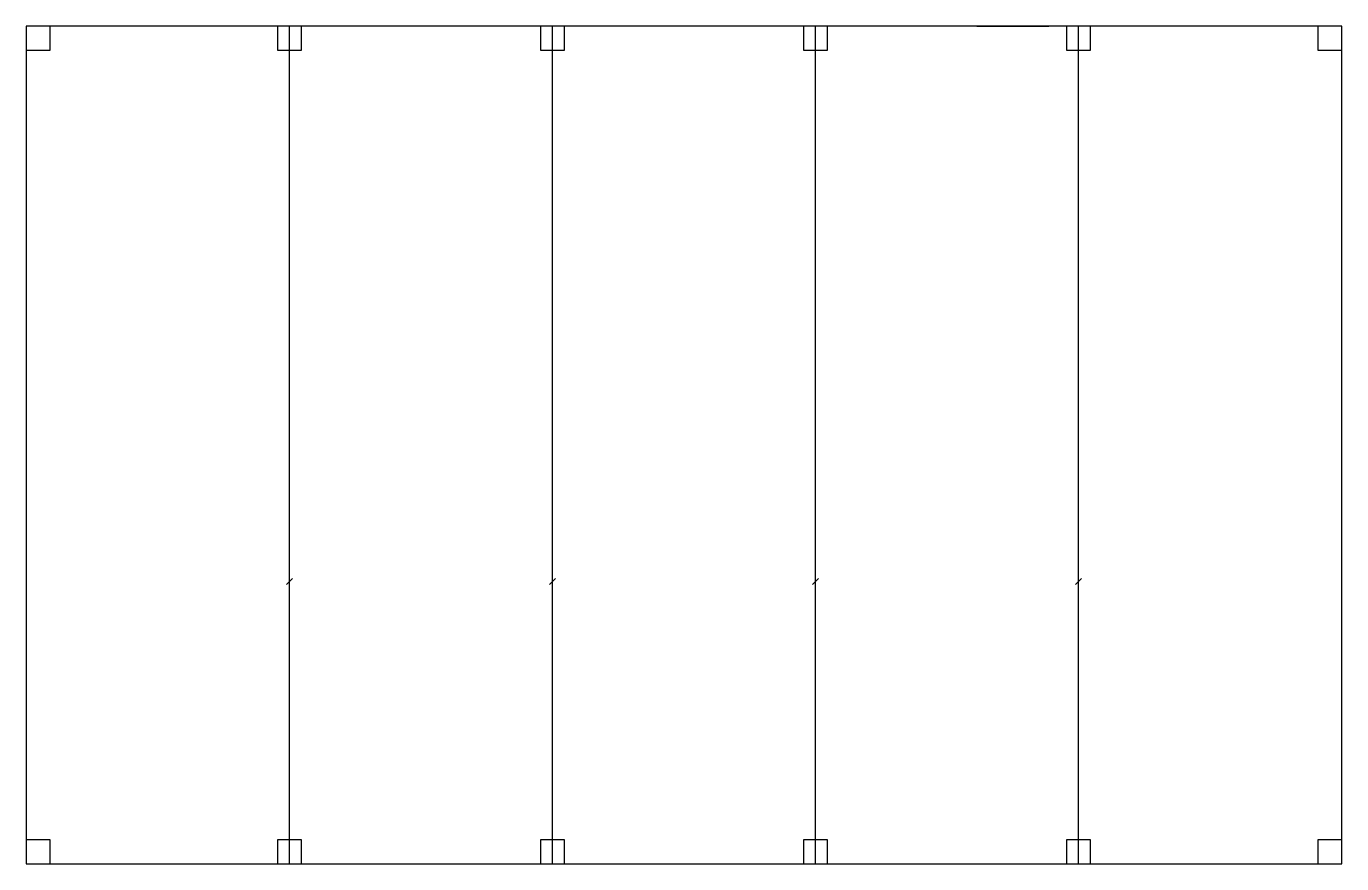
# Model space of a CAD drawing. Header units: metres. Extents: x 0 to 22000, y 0 to 14000.
import ezdxf

# ---------------------------------------------------------------- set-up
doc = ezdxf.new("R2010")
doc.units = ezdxf.units.M
for name, color, linetype in [('duvar', 1, 'Continuous'), ('k pencere', 4, 'Continuous'), ('kapı', 3, 'Continuous'), ('kolon', 2, 'Continuous')]:
    doc.layers.add(name, color=color, linetype=linetype)

msp = doc.modelspace()

# ---------------------------------------------------------------- linework, layer by layer
at = {"layer": 'duvar'}
for p, q in [((22000, 14000), (0, 14000)), ((0, 14000), (0, 0)), ((4400, 0), (4400, 14000)), ((8800, 0), (8800, 14000)), ((13200, 0), (13200, 14000)), ((17600, 0), (17600, 14000)), ((22000, 0), (22000, 14000)), ((0, 0), (10998, 0)), ((11002, 0), (22000, 0))]:
    msp.add_line(p, q, dxfattribs=at)
at = {"layer": 'k pencere'}
for p, q in [((15900, 14000), (17100, 14000)), ((4900, 0), (6100, 0))]:
    msp.add_line(p, q, dxfattribs=at)
at = {"layer": 'kapı'}
for p, q in [((4350, 4666.667), (4450, 4766.667)), ((8750, 4666.667), (8850, 4766.667)), ((13150, 4666.667), (13250, 4766.667)), ((17550, 4666.667), (17650, 4766.667))]:
    msp.add_line(p, q, dxfattribs=at)
at = {"layer": 'kolon'}
for points in [[(0, 13600), (400, 13600), (400, 14000), (0, 14000), (0, 13600)], [(4200, 13600), (4600, 13600), (4600, 14000), (4200, 14000), (4200, 13600)], [(8600, 13600), (9000, 13600), (9000, 14000), (8600, 14000), (8600, 13600)], [(13000, 13600), (13400, 13600), (13400, 14000), (13000, 14000), (13000, 13600)], [(17400, 13600), (17800, 13600), (17800, 14000), (17400, 14000), (17400, 13600)], [(21600, 13600), (22000, 13600), (22000, 14000), (21600, 14000), (21600, 13600)], [(0, 0), (400, 0), (400, 400), (0, 400), (0, 0)], [(4200, 0), (4600, 0), (4600, 400), (4200, 400), (4200, 0)], [(8600, 0), (9000, 0), (9000, 400), (8600, 400), (8600, 0)], [(13000, 0), (13400, 0), (13400, 400), (13000, 400), (13000, 0)], [(17400, 0), (17800, 0), (17800, 400), (17400, 400), (17400, 0)], [(21600, 0), (22000, 0), (22000, 400), (21600, 400), (21600, 0)]]:
    msp.add_lwpolyline(points, close=True, dxfattribs=at)

doc.saveas('drawing.dxf')
